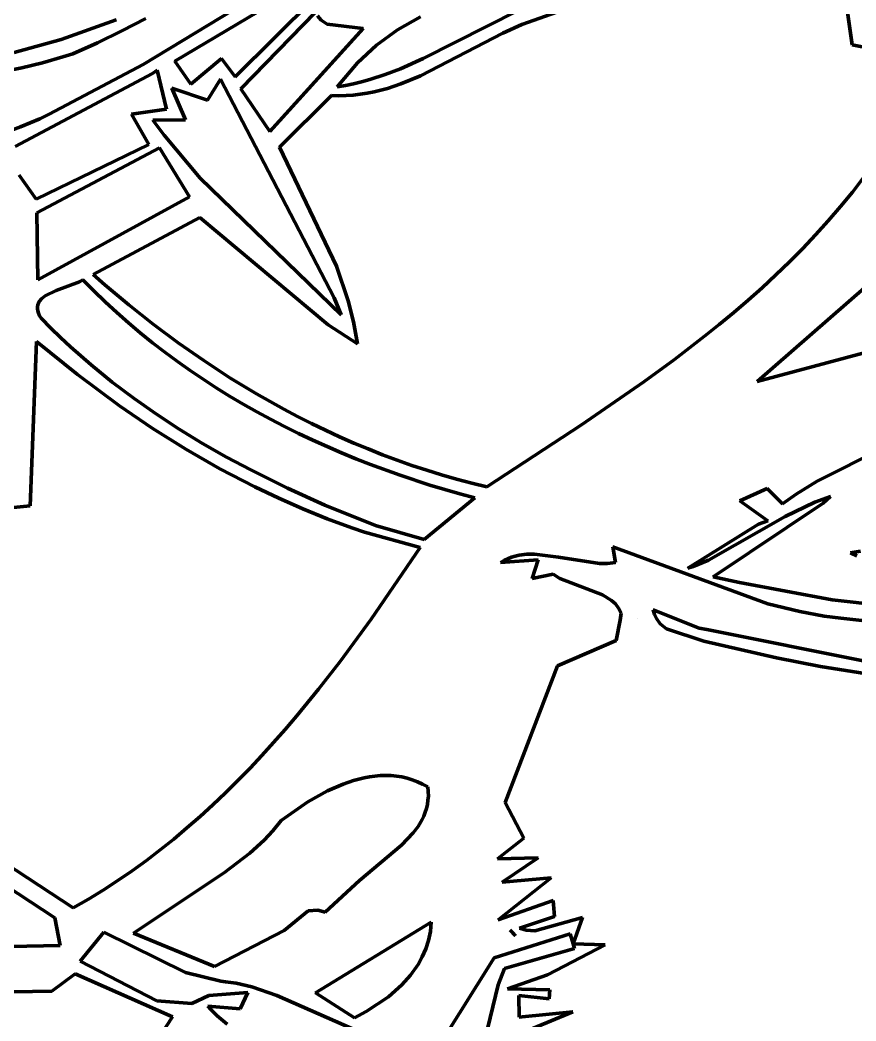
# Model space of a CAD drawing. Header units: millimetres. Extents: x 0 to 10.4, y 0 to 10.4.
# Drawn here: x 4.839 to 5.836, y 3.891 to 5.085 of the extents above; entities that cross this region are included whole.
import ezdxf

# ---------------------------------------------------------------- set-up
doc = ezdxf.new("R2010")
doc.units = ezdxf.units.MM
doc.layers.add('color#2b2b2bff', color=7, linetype='CONTINUOUS', lineweight=100)
doc.layers.add('color#fdfdfdff', color=7, linetype='CONTINUOUS', lineweight=100)

msp = doc.modelspace()

# ---------------------------------------------------------------- linework, layer by layer
at = {"layer": 'color#2b2b2bff'}
for p, q in [((5.8317, 5.0553), (5.8115, 5.1987)), ((5.6675, 5.1607), (5.4378, 5.0797)), ((4.9857, 5.0316), (5.13, 5.1192)), ((5.1601, 5.1169), (5.0235, 5.0359)), ((5.0957, 5.017), (5.1893, 5.1104)), ((5.1914, 5.0941), (5.1024, 5.0026)), ((5.1984, 5.0845), (5.1939, 5.0897)), ((5.3166, 5.0887), (5.2895, 5.0733)), ((5.3198, 5.0389), (5.434, 5.0968)), ((4.8878, 5.0617), (4.9535, 5.0849)), ((4.989, 5.0867), (4.9603, 5.0719)), ((5.2054, 5.08), (5.1984, 5.0845)), ((5.2483, 5.0746), (5.2054, 5.08)), ((5.4378, 5.0797), (5.4149, 5.0692)), ((4.9603, 5.0719), (4.9312, 5.0578)), ((5.137, 4.9518), (5.2483, 5.0746)), ((5.2895, 5.0733), (5.2644, 5.055)), ((5.4149, 5.0692), (5.3167, 5.0182)), ((4.832, 5.0462), (4.8878, 5.0617)), ((4.9312, 5.0578), (4.9019, 5.0446)), ((5.2644, 5.055), (5.2415, 5.0338)), ((5.8543, 5.051), (5.8317, 5.0553)), ((4.8898, 5.0408), (4.8656, 5.0339)), ((4.9019, 5.0446), (4.8898, 5.0408)), ((4.8412, 5.028), (4.8042, 5.0206)), ((4.8656, 5.0339), (4.8412, 5.028)), ((4.8738, 4.9726), (4.9857, 5.0316)), ((5.0235, 5.0359), (5.0427, 5.0082)), ((5.0427, 5.0082), (5.0794, 5.0389)), ((5.0794, 5.0389), (5.0957, 5.017)), ((5.2415, 5.0338), (5.2172, 5.0051)), ((5.293, 5.0268), (5.3198, 5.0389)), ((4.997, 5.0211), (4.833, 4.9339)), ((5.0024, 5.025), (4.997, 5.0211)), ((5.0135, 4.9785), (5.0024, 5.025)), ((5.2561, 5.0137), (5.2747, 5.0198)), ((5.2747, 5.0198), (5.293, 5.0268)), ((5.3167, 5.0182), (5.2933, 5.0086)), ((5.0781, 5.0144), (5.0627, 4.9894)), ((5.2137, 4.7534), (5.0781, 5.0144)), ((5.2172, 5.0051), (5.2272, 5.0067)), ((5.2272, 5.0067), (5.2369, 5.0087)), ((5.2369, 5.0087), (5.2465, 5.011)), ((5.2465, 5.011), (5.2561, 5.0137)), ((5.2933, 5.0086), (5.2774, 5.0033)), ((5.0627, 4.9894), (5.02, 5.0034)), ((5.02, 5.0034), (5.0364, 4.9657)), ((5.1024, 5.0026), (5.137, 4.9518)), ((5.2106, 4.9949), (5.1483, 4.933)), ((5.2193, 4.9946), (5.2106, 4.9949)), ((5.2279, 4.9947), (5.2193, 4.9946)), ((5.2364, 4.9953), (5.2279, 4.9947)), ((5.2448, 4.9962), (5.2364, 4.9953)), ((5.2531, 4.9975), (5.2448, 4.9962)), ((5.2613, 4.9991), (5.2531, 4.9975)), ((5.2774, 5.0033), (5.2613, 4.9991)), ((4.8624, 4.9671), (4.8738, 4.9726)), ((4.9719, 4.9725), (5.0135, 4.9785)), ((4.9925, 4.9363), (4.9719, 4.9725)), ((4.8277, 4.953), (4.8393, 4.9573)), ((4.8393, 4.9573), (4.8509, 4.962)), ((4.8509, 4.962), (4.8624, 4.9671)), ((5.0364, 4.9657), (4.9975, 4.9654)), ((4.9975, 4.9654), (5.011, 4.9475)), ((5.011, 4.9475), (5.0538, 4.8961)), ((4.8582, 4.8711), (4.9925, 4.9363)), ((5.0052, 4.9323), (4.859, 4.8549)), ((5.041, 4.8739), (5.0052, 4.9323)), ((5.1483, 4.933), (5.2164, 4.7912)), ((4.8378, 4.8996), (4.8582, 4.8711)), ((5.0538, 4.8961), (5.2219, 4.7332)), ((5.8322, 4.8796), (5.8459, 4.8975)), ((4.8599, 4.7747), (5.041, 4.8739)), ((5.818, 4.8622), (5.8322, 4.8796)), ((5.8034, 4.8451), (5.818, 4.8622)), ((4.859, 4.8549), (4.8599, 4.7747)), ((5.0535, 4.8491), (4.9261, 4.7814)), ((5.2067, 4.7211), (5.0535, 4.8491)), ((5.7883, 4.8285), (5.8034, 4.8451)), ((5.7729, 4.8122), (5.7883, 4.8285)), ((5.7571, 4.7963), (5.7729, 4.8122)), ((5.2164, 4.7912), (5.2304, 4.75)), ((5.7409, 4.7807), (5.7571, 4.7963)), ((4.9261, 4.7814), (4.94, 4.7691)), ((5.8698, 4.7858), (5.7186, 4.6538)), ((5.7244, 4.7655), (5.7409, 4.7807)), ((4.9099, 4.7726), (4.8819, 4.762)), ((4.9139, 4.775), (4.9099, 4.7726)), ((4.927, 4.7617), (4.9139, 4.775)), ((4.94, 4.7691), (4.9685, 4.7452)), ((5.7076, 4.7506), (5.7244, 4.7655)), ((4.8688, 4.7557), (4.8647, 4.7526)), ((4.8819, 4.762), (4.8688, 4.7557)), ((4.9405, 4.7487), (4.927, 4.7617)), ((5.2219, 4.7332), (5.2137, 4.7534)), ((4.8599, 4.745), (4.8596, 4.7428)), ((4.8596, 4.7428), (4.8596, 4.7404)), ((4.8607, 4.7471), (4.8599, 4.745)), ((4.8617, 4.749), (4.8607, 4.7471)), ((4.8647, 4.7526), (4.8617, 4.749)), ((4.9542, 4.736), (4.9405, 4.7487)), ((4.9685, 4.7452), (4.9977, 4.722)), ((5.2304, 4.75), (5.2368, 4.7246)), ((5.6906, 4.7359), (5.7076, 4.7506)), ((4.8596, 4.7404), (4.86, 4.7378)), ((4.86, 4.7378), (4.8609, 4.7351)), ((4.8609, 4.7351), (4.8622, 4.7321)), ((4.8622, 4.7321), (4.8641, 4.729)), ((4.8641, 4.729), (4.8755, 4.7174)), ((4.9682, 4.7237), (4.9542, 4.736)), ((5.6732, 4.7216), (5.6906, 4.7359)), ((4.8755, 4.7174), (4.8872, 4.706)), ((4.9824, 4.7117), (4.9682, 4.7237)), ((4.9977, 4.722), (5.0275, 4.6998)), ((5.2416, 4.6987), (5.2067, 4.7211)), ((5.2368, 4.7246), (5.2416, 4.6987)), ((5.6556, 4.7075), (5.6732, 4.7216)), ((4.8872, 4.706), (4.8991, 4.6949)), ((4.997, 4.6999), (4.9824, 4.7117)), ((5.6198, 4.68), (5.6556, 4.7075)), ((4.8585, 4.7014), (4.8508, 4.5053)), ((4.9073, 4.6618), (4.8585, 4.7014)), ((4.8991, 4.6949), (4.9113, 4.6841)), ((5.0117, 4.6885), (4.997, 4.6999)), ((5.0275, 4.6998), (5.058, 4.6785)), ((5.7186, 4.6538), (5.8879, 4.6988)), ((4.9113, 4.6841), (4.9236, 4.6734)), ((5.0267, 4.6775), (5.0117, 4.6885)), ((4.9236, 4.6734), (4.9489, 4.6529)), ((5.042, 4.6667), (5.0267, 4.6775)), ((5.058, 4.6785), (5.0892, 4.6581)), ((5.5833, 4.6533), (5.6198, 4.68)), ((4.9577, 4.6244), (4.9073, 4.6618)), ((5.0574, 4.6562), (5.042, 4.6667)), ((5.0892, 4.6581), (5.1211, 4.6388)), ((4.9489, 4.6529), (4.9749, 4.6333)), ((5.0731, 4.6461), (5.0574, 4.6562)), ((5.089, 4.6362), (5.0731, 4.6461)), ((5.5088, 4.602), (5.5833, 4.6533)), ((4.9749, 4.6333), (5.0016, 4.6146)), ((5.1051, 4.6267), (5.089, 4.6362)), ((5.1211, 4.6388), (5.1372, 4.6296)), ((4.9967, 4.5979), (4.9577, 4.6244)), ((5.1214, 4.6175), (5.1051, 4.6267)), ((5.1372, 4.6296), (5.1535, 4.6206)), ((5.0016, 4.6146), (5.0289, 4.5967)), ((5.1378, 4.6085), (5.1214, 4.6175)), ((5.1535, 4.6206), (5.1699, 4.612)), ((5.1699, 4.612), (5.1865, 4.6036)), ((5.0366, 4.5729), (4.9967, 4.5979)), ((5.1544, 4.5999), (5.1378, 4.6085)), ((5.1712, 4.5916), (5.1544, 4.5999)), ((5.1865, 4.6036), (5.2033, 4.5955)), ((5.396, 4.5279), (5.5088, 4.602)), ((5.0289, 4.5967), (5.0568, 4.5797)), ((5.1881, 4.5836), (5.1712, 4.5916)), ((5.2033, 4.5955), (5.2201, 4.5877)), ((5.2201, 4.5877), (5.2371, 4.5802)), ((5.9051, 4.5929), (5.7903, 4.5346)), ((5.0568, 4.5797), (5.0852, 4.5635)), ((5.2052, 4.5759), (5.1881, 4.5836)), ((5.2224, 4.5685), (5.2052, 4.5759)), ((5.2371, 4.5802), (5.2543, 4.5731)), ((5.0774, 4.5495), (5.0366, 4.5729)), ((5.0852, 4.5635), (5.1141, 4.5481)), ((5.2397, 4.5613), (5.2224, 4.5685)), ((5.2543, 4.5731), (5.2716, 4.5662)), ((5.2716, 4.5662), (5.289, 4.5597)), ((5.2571, 4.5545), (5.2397, 4.5613)), ((5.2923, 4.5417), (5.2571, 4.5545)), ((5.289, 4.5597), (5.3065, 4.5535)), ((5.3065, 4.5535), (5.3242, 4.5477)), ((5.1192, 4.5278), (5.0774, 4.5495)), ((5.1141, 4.5481), (5.1581, 4.5264)), ((5.3278, 4.5301), (5.2923, 4.5417)), ((5.3242, 4.5477), (5.342, 4.5422)), ((5.342, 4.5422), (5.3599, 4.5371)), ((5.1475, 4.5143), (5.1192, 4.5278)), ((5.1581, 4.5264), (5.2027, 4.5062)), ((5.3635, 4.5197), (5.3278, 4.5301)), ((5.3599, 4.5371), (5.3779, 4.5323)), ((5.3779, 4.5323), (5.396, 4.5279)), ((5.7303, 4.5259), (5.6977, 4.5112)), ((5.7487, 4.5078), (5.7303, 4.5259)), ((5.7903, 4.5346), (5.765, 4.5192)), ((5.1762, 4.5017), (5.1475, 4.5143)), ((5.321, 4.4653), (5.3815, 4.5149)), ((5.3815, 4.5149), (5.3635, 4.5197)), ((5.765, 4.5192), (5.7487, 4.5078)), ((5.7874, 4.5097), (5.8061, 4.5163)), ((5.8061, 4.5163), (5.7973, 4.5086)), ((4.8508, 4.5053), (4.8311, 4.5033)), ((5.2027, 4.5062), (5.263, 4.4818)), ((5.7973, 4.5086), (5.666, 4.4207)), ((5.6977, 4.5112), (5.7311, 4.4874)), ((5.752, 4.4925), (5.7874, 4.5097)), ((5.2054, 4.4899), (5.1762, 4.5017)), ((5.6604, 4.4405), (5.752, 4.4925)), ((5.2349, 4.479), (5.2054, 4.4899)), ((5.2498, 4.4739), (5.2349, 4.479)), ((5.263, 4.4818), (5.321, 4.4653)), ((5.7201, 4.4836), (5.6359, 4.4308)), ((5.7311, 4.4874), (5.7201, 4.4836)), ((5.3164, 4.4556), (5.2498, 4.4739)), ((5.2579, 4.3699), (5.3164, 4.4556)), ((5.7312, 4.3885), (5.5461, 4.4563)), ((5.5461, 4.4563), (5.5494, 4.4377)), ((5.4209, 4.4422), (5.4165, 4.4401)), ((5.4254, 4.4439), (5.4209, 4.4422)), ((5.4298, 4.4453), (5.4254, 4.4439)), ((5.4344, 4.4464), (5.4298, 4.4453)), ((5.4436, 4.4476), (5.4344, 4.4464)), ((5.4529, 4.4478), (5.4436, 4.4476)), ((5.4815, 4.4442), (5.4529, 4.4478)), ((5.5302, 4.4366), (5.4815, 4.4442)), ((5.83, 4.4492), (5.8417, 4.4512)), ((5.8376, 4.4455), (5.83, 4.4492)), ((5.4122, 4.4375), (5.4573, 4.4407)), ((5.4165, 4.4401), (5.4122, 4.4375)), ((5.4573, 4.4407), (5.4499, 4.4187)), ((5.5398, 4.4366), (5.5302, 4.4366)), ((5.5494, 4.4377), (5.5398, 4.4366)), ((5.6359, 4.4308), (5.6421, 4.433)), ((5.6421, 4.433), (5.6604, 4.4405)), ((5.4499, 4.4187), (5.4749, 4.4239)), ((5.4749, 4.4239), (5.4832, 4.4186)), ((5.4832, 4.4186), (5.5339, 4.3992)), ((5.666, 4.4207), (5.6974, 4.4137)), ((5.6974, 4.4137), (5.8079, 4.3931)), ((5.5339, 4.3992), (5.5447, 4.3925)), ((5.5447, 4.3925), (5.5493, 4.3882)), ((5.5493, 4.3882), (5.5532, 4.3832)), ((5.5532, 4.3832), (5.5563, 4.3774)), ((5.7694, 4.3791), (5.7312, 4.3885)), ((5.8079, 4.3931), (6.127, 4.3574)), ((5.5563, 4.3774), (5.5549, 4.3687)), ((5.596, 4.3757), (5.5945, 4.3814)), ((5.5945, 4.3814), (5.6492, 4.3593)), ((5.5982, 4.3708), (5.596, 4.3757)), ((5.6027, 4.3647), (5.5982, 4.3708)), ((5.7986, 4.3738), (5.7694, 4.3791)), ((5.8182, 4.3712), (5.7986, 4.3738)), ((6.0386, 4.347), (5.8182, 4.3712)), ((5.2208, 4.3195), (5.2579, 4.3699)), ((5.5549, 4.3687), (5.5502, 4.3445)), ((5.5752, 4.3705), (5.5752, 4.3705)), ((5.6105, 4.3586), (5.6027, 4.3647)), ((5.6549, 4.344), (5.6105, 4.3586)), ((5.6492, 4.3593), (5.6584, 4.3576)), ((5.6584, 4.3576), (5.8509, 4.319)), ((5.5502, 4.3445), (5.4801, 4.3146)), ((5.7415, 4.3238), (5.6549, 4.344)), ((5.794, 4.3136), (5.7415, 4.3238)), ((5.1952, 4.2866), (5.2208, 4.3195)), ((5.4801, 4.3146), (5.4176, 4.1514)), ((5.847, 4.3052), (5.794, 4.3136)), ((5.1688, 4.2544), (5.1952, 4.2866)), ((5.1553, 4.2385), (5.1688, 4.2544)), ((5.1415, 4.2229), (5.1553, 4.2385)), ((5.1275, 4.2075), (5.1415, 4.2229)), ((5.1133, 4.1924), (5.1275, 4.2075)), ((5.0988, 4.1775), (5.1133, 4.1924)), ((5.2496, 4.1808), (5.2369, 4.1776)), ((5.256, 4.182), (5.2496, 4.1808)), ((5.2624, 4.1829), (5.256, 4.182)), ((5.2688, 4.1834), (5.2624, 4.1829)), ((5.2752, 4.1836), (5.2688, 4.1834)), ((5.2816, 4.1834), (5.2752, 4.1836)), ((5.288, 4.1828), (5.2816, 4.1834)), ((5.2943, 4.1818), (5.288, 4.1828)), ((5.3007, 4.1804), (5.2943, 4.1818)), ((5.3069, 4.1785), (5.3007, 4.1804)), ((5.084, 4.1629), (5.0988, 4.1775)), ((5.2243, 4.1733), (5.2059, 4.1651)), ((5.2369, 4.1776), (5.2243, 4.1733)), ((5.3132, 4.1761), (5.3069, 4.1785)), ((5.3193, 4.1733), (5.3132, 4.1761)), ((5.3255, 4.17), (5.3193, 4.1733)), ((5.326, 4.1645), (5.3255, 4.17)), ((5.069, 4.1487), (5.084, 4.1629)), ((5.2059, 4.1651), (5.1824, 4.152)), ((5.3257, 4.154), (5.3261, 4.1591)), ((5.3261, 4.1591), (5.326, 4.1645)), ((5.0537, 4.1347), (5.069, 4.1487)), ((5.1824, 4.152), (5.1503, 4.1298)), ((5.3225, 4.1397), (5.324, 4.1443)), ((5.324, 4.1443), (5.325, 4.1491)), ((5.325, 4.1491), (5.3257, 4.154)), ((5.4176, 4.1514), (5.44, 4.1088)), ((5.0381, 4.121), (5.0537, 4.1347)), ((5.3187, 4.1309), (5.3208, 4.1352)), ((5.3208, 4.1352), (5.3225, 4.1397)), ((5.0222, 4.1077), (5.0381, 4.121)), ((5.1503, 4.1298), (5.1405, 4.1177)), ((5.308, 4.115), (5.3138, 4.1227)), ((5.3138, 4.1227), (5.3187, 4.1309)), ((4.7762, 4.1086), (4.9023, 4.0256)), ((5.1405, 4.1177), (5.1301, 4.1064)), ((5.2941, 4.1006), (5.308, 4.115)), ((5.44, 4.1088), (5.4085, 4.0842)), ((5.0061, 4.0948), (5.0222, 4.1077)), ((5.1301, 4.1064), (5.1132, 4.0909)), ((5.2441, 4.0582), (5.2941, 4.1006)), ((4.9896, 4.0822), (5.0061, 4.0948)), ((5.1132, 4.0909), (5.0829, 4.0677)), ((5.4085, 4.0842), (5.457, 4.0854)), ((5.457, 4.0854), (5.4141, 4.0565)), ((4.9728, 4.07), (4.9896, 4.0822)), ((4.8805, 4.0137), (4.7923, 4.0716)), ((4.9557, 4.0583), (4.9728, 4.07)), ((5.0829, 4.0677), (4.9741, 3.9955)), ((5.4725, 4.0615), (5.4096, 4.0112)), ((5.4141, 4.0565), (5.4725, 4.0615)), ((4.9382, 4.0469), (4.9557, 4.0583)), ((5.2029, 4.0206), (5.2441, 4.0582)), ((4.9204, 4.036), (4.9382, 4.0469)), ((4.9023, 4.0256), (4.9204, 4.036)), ((5.4096, 4.0112), (5.4751, 4.0346)), ((5.4751, 4.0346), (5.4766, 4.0153)), ((4.8867, 3.9807), (4.8805, 4.0137)), ((5.1542, 3.9988), (5.1828, 4.0221)), ((5.1828, 4.0221), (5.1943, 4.0229)), ((5.1943, 4.0229), (5.2029, 4.0206)), ((5.4766, 4.0153), (5.4348, 4.0016)), ((5.4533, 3.9981), (5.5101, 4.0141)), ((5.5101, 4.0141), (5.4989, 3.9826)), ((5.3296, 4.0085), (5.1915, 3.9243)), ((5.3285, 3.9975), (5.3296, 4.0085)), ((5.4348, 4.0016), (5.4428, 3.9991)), ((4.939, 3.9965), (4.9105, 3.962)), ((5.0363, 3.9485), (4.939, 3.9965)), ((4.9741, 3.9955), (5.0711, 3.9559)), ((5.0711, 3.9559), (5.1542, 3.9988)), ((5.3263, 3.9869), (5.3285, 3.9975)), ((5.4952, 3.9946), (5.4048, 3.9661)), ((5.4237, 3.999), (5.426, 3.9965)), ((5.43, 3.9924), (5.4237, 3.999)), ((5.426, 3.9965), (5.43, 3.9924)), ((5.4428, 3.9991), (5.4533, 3.9981)), ((5.4989, 3.9826), (5.4952, 3.9946)), ((4.7973, 3.9788), (4.8867, 3.9807)), ((5.3189, 3.9673), (5.323, 3.9769)), ((5.323, 3.9769), (5.3263, 3.9869)), ((5.4171, 3.9534), (5.5005, 3.9772)), ((5.537, 3.9814), (5.4683, 3.9459)), ((5.4989, 3.9826), (5.537, 3.9814)), ((5.5005, 3.9772), (5.4989, 3.9826)), ((5.3139, 3.9582), (5.3189, 3.9673)), ((5.4048, 3.9661), (5.3425, 3.8671)), ((4.9105, 3.962), (5.0022, 3.9149)), ((5.3049, 3.9454), (5.3139, 3.9582)), ((5.4093, 3.9339), (5.4171, 3.9534)), ((4.9045, 3.9469), (4.8768, 3.9264)), ((5.0207, 3.8956), (4.9045, 3.9469)), ((5.0785, 3.9383), (5.0363, 3.9485)), ((5.2944, 3.9337), (5.3049, 3.9454)), ((5.4683, 3.9459), (5.4205, 3.9292)), ((5.084, 3.9375), (5.0785, 3.9383)), ((5.0967, 3.9358), (5.084, 3.9375)), ((5.1154, 3.9316), (5.0967, 3.9358)), ((5.1454, 3.9213), (5.1154, 3.9316)), ((5.2786, 3.9196), (5.2944, 3.9337)), ((5.3935, 3.8683), (5.4093, 3.9339)), ((5.4205, 3.9292), (5.4709, 3.9279)), ((4.8768, 3.9264), (4.7595, 3.9239)), ((5.0438, 3.9114), (5.064, 3.9212)), ((5.064, 3.9212), (5.1108, 3.9246)), ((5.1108, 3.9246), (5.1014, 3.9054)), ((5.2449, 3.8775), (5.1454, 3.9213)), ((5.1915, 3.9243), (5.238, 3.8945)), ((5.252, 3.9019), (5.2786, 3.9196)), ((5.4702, 3.9171), (5.4342, 3.9211)), ((5.4342, 3.9211), (5.4345, 3.8954)), ((5.4709, 3.9279), (5.4702, 3.9171)), ((5.0022, 3.9149), (5.0438, 3.9114)), ((5.1014, 3.9054), (5.063, 3.9084)), ((5.063, 3.9084), (5.0665, 3.9043)), ((4.9615, 3.8063), (5.0207, 3.8956)), ((5.0665, 3.9043), (5.074, 3.8968)), ((5.074, 3.8968), (5.0861, 3.8869)), ((5.238, 3.8945), (5.252, 3.9019)), ((5.4987, 3.9017), (5.4094, 3.8648)), ((5.4345, 3.8954), (5.438, 3.8958)), ((5.438, 3.8958), (5.4987, 3.9017))]:
    msp.add_line(p, q, dxfattribs=at)
at = {"layer": 'color#fdfdfdff'}
for p, q in [((5.8115, 5.1987), (5.8317, 5.0553)), ((5.4378, 5.0797), (5.6675, 5.1607)), ((5.13, 5.1192), (4.9857, 5.0316)), ((5.0235, 5.0359), (5.1601, 5.1169)), ((5.1893, 5.1104), (5.0957, 5.017)), ((5.1024, 5.0026), (5.1914, 5.0941)), ((5.1939, 5.0897), (5.1984, 5.0845)), ((5.2895, 5.0733), (5.3166, 5.0887)), ((5.434, 5.0968), (5.3198, 5.0389)), ((4.9535, 5.0849), (4.8878, 5.0617)), ((4.9603, 5.0719), (4.989, 5.0867)), ((5.1984, 5.0845), (5.2054, 5.08)), ((5.2054, 5.08), (5.2483, 5.0746)), ((5.4149, 5.0692), (5.4378, 5.0797)), ((4.9312, 5.0578), (4.9603, 5.0719)), ((5.2483, 5.0746), (5.137, 4.9518)), ((5.2644, 5.055), (5.2895, 5.0733)), ((5.3167, 5.0182), (5.4149, 5.0692)), ((4.8878, 5.0617), (4.832, 5.0462)), ((4.9019, 5.0446), (4.9312, 5.0578)), ((5.2415, 5.0338), (5.2644, 5.055)), ((5.8317, 5.0553), (5.8543, 5.051)), ((4.8656, 5.0339), (4.8898, 5.0408)), ((4.8898, 5.0408), (4.9019, 5.0446)), ((4.8042, 5.0206), (4.8412, 5.028)), ((4.8412, 5.028), (4.8656, 5.0339)), ((4.9857, 5.0316), (4.8738, 4.9726)), ((5.0427, 5.0082), (5.0235, 5.0359)), ((5.0794, 5.0389), (5.0427, 5.0082)), ((5.0957, 5.017), (5.0794, 5.0389)), ((5.2172, 5.0051), (5.2415, 5.0338)), ((5.3198, 5.0389), (5.293, 5.0268)), ((4.833, 4.9339), (4.997, 5.0211)), ((4.997, 5.0211), (5.0024, 5.025)), ((5.0024, 5.025), (5.0135, 4.9785)), ((5.2747, 5.0198), (5.2561, 5.0137)), ((5.293, 5.0268), (5.2747, 5.0198)), ((5.2933, 5.0086), (5.3167, 5.0182)), ((5.0627, 4.9894), (5.0781, 5.0144)), ((5.0781, 5.0144), (5.2137, 4.7534)), ((5.2272, 5.0067), (5.2172, 5.0051)), ((5.2369, 5.0087), (5.2272, 5.0067)), ((5.2465, 5.011), (5.2369, 5.0087)), ((5.2561, 5.0137), (5.2465, 5.011)), ((5.2774, 5.0033), (5.2933, 5.0086)), ((5.0364, 4.9657), (5.02, 5.0034)), ((5.02, 5.0034), (5.0627, 4.9894)), ((5.137, 4.9518), (5.1024, 5.0026)), ((5.1483, 4.933), (5.2106, 4.9949)), ((5.2106, 4.9949), (5.2193, 4.9946)), ((5.2193, 4.9946), (5.2279, 4.9947)), ((5.2279, 4.9947), (5.2364, 4.9953)), ((5.2364, 4.9953), (5.2448, 4.9962)), ((5.2448, 4.9962), (5.2531, 4.9975)), ((5.2531, 4.9975), (5.2613, 4.9991)), ((5.2613, 4.9991), (5.2774, 5.0033)), ((4.8738, 4.9726), (4.8624, 4.9671)), ((5.0135, 4.9785), (4.9719, 4.9725)), ((4.9719, 4.9725), (4.9925, 4.9363)), ((4.8393, 4.9573), (4.8277, 4.953)), ((4.8509, 4.962), (4.8393, 4.9573)), ((4.8624, 4.9671), (4.8509, 4.962)), ((4.9975, 4.9654), (5.0364, 4.9657)), ((5.011, 4.9475), (4.9975, 4.9654)), ((5.0538, 4.8961), (5.011, 4.9475)), ((4.9925, 4.9363), (4.8582, 4.8711)), ((4.859, 4.8549), (5.0052, 4.9323)), ((5.0052, 4.9323), (5.041, 4.8739)), ((5.2164, 4.7912), (5.1483, 4.933)), ((4.8582, 4.8711), (4.8378, 4.8996)), ((5.2219, 4.7332), (5.0538, 4.8961)), ((5.8459, 4.8975), (5.8322, 4.8796)), ((5.041, 4.8739), (4.8599, 4.7747)), ((5.8322, 4.8796), (5.818, 4.8622)), ((5.818, 4.8622), (5.8034, 4.8451)), ((4.8599, 4.7747), (4.859, 4.8549)), ((4.9261, 4.7814), (5.0535, 4.8491)), ((5.0535, 4.8491), (5.2067, 4.7211)), ((5.8034, 4.8451), (5.7883, 4.8285)), ((5.7883, 4.8285), (5.7729, 4.8122)), ((5.7729, 4.8122), (5.7571, 4.7963)), ((5.2304, 4.75), (5.2164, 4.7912)), ((5.7571, 4.7963), (5.7409, 4.7807)), ((4.94, 4.7691), (4.9261, 4.7814)), ((5.7186, 4.6538), (5.8698, 4.7858)), ((5.7409, 4.7807), (5.7244, 4.7655)), ((4.8819, 4.762), (4.9099, 4.7726)), ((4.9099, 4.7726), (4.9139, 4.775)), ((4.9139, 4.775), (4.927, 4.7617)), ((4.9685, 4.7452), (4.94, 4.7691)), ((5.7244, 4.7655), (5.7076, 4.7506)), ((4.8647, 4.7526), (4.8688, 4.7557)), ((4.8688, 4.7557), (4.8819, 4.762)), ((4.927, 4.7617), (4.9405, 4.7487)), ((5.2137, 4.7534), (5.2219, 4.7332)), ((4.8596, 4.7428), (4.8599, 4.745)), ((4.8596, 4.7404), (4.8596, 4.7428)), ((4.8599, 4.745), (4.8607, 4.7471)), ((4.8607, 4.7471), (4.8617, 4.749)), ((4.8617, 4.749), (4.8647, 4.7526)), ((4.9405, 4.7487), (4.9542, 4.736)), ((4.9977, 4.722), (4.9685, 4.7452)), ((5.2368, 4.7246), (5.2304, 4.75)), ((5.7076, 4.7506), (5.6906, 4.7359)), ((4.86, 4.7378), (4.8596, 4.7404)), ((4.8609, 4.7351), (4.86, 4.7378)), ((4.8622, 4.7321), (4.8609, 4.7351)), ((4.8641, 4.729), (4.8622, 4.7321)), ((4.8755, 4.7174), (4.8641, 4.729)), ((4.9542, 4.736), (4.9682, 4.7237)), ((5.6906, 4.7359), (5.6732, 4.7216)), ((4.8872, 4.706), (4.8755, 4.7174)), ((4.9682, 4.7237), (4.9824, 4.7117)), ((5.0275, 4.6998), (4.9977, 4.722)), ((5.2067, 4.7211), (5.2416, 4.6987)), ((5.2416, 4.6987), (5.2368, 4.7246)), ((5.6732, 4.7216), (5.6556, 4.7075)), ((4.8991, 4.6949), (4.8872, 4.706)), ((4.9824, 4.7117), (4.997, 4.6999)), ((5.6556, 4.7075), (5.6198, 4.68)), ((4.8508, 4.5053), (4.8585, 4.7014)), ((4.8585, 4.7014), (4.9073, 4.6618)), ((4.9113, 4.6841), (4.8991, 4.6949)), ((4.997, 4.6999), (5.0117, 4.6885)), ((5.058, 4.6785), (5.0275, 4.6998)), ((5.8879, 4.6988), (5.7186, 4.6538)), ((4.9236, 4.6734), (4.9113, 4.6841)), ((5.0117, 4.6885), (5.0267, 4.6775)), ((4.9489, 4.6529), (4.9236, 4.6734)), ((5.0267, 4.6775), (5.042, 4.6667)), ((5.0892, 4.6581), (5.058, 4.6785)), ((5.6198, 4.68), (5.5833, 4.6533)), ((4.9073, 4.6618), (4.9577, 4.6244)), ((5.042, 4.6667), (5.0574, 4.6562)), ((5.1211, 4.6388), (5.0892, 4.6581)), ((4.9749, 4.6333), (4.9489, 4.6529)), ((5.0574, 4.6562), (5.0731, 4.6461)), ((5.0731, 4.6461), (5.089, 4.6362)), ((5.5833, 4.6533), (5.5088, 4.602)), ((5.0016, 4.6146), (4.9749, 4.6333)), ((5.089, 4.6362), (5.1051, 4.6267)), ((5.1372, 4.6296), (5.1211, 4.6388)), ((4.9577, 4.6244), (4.9967, 4.5979)), ((5.1051, 4.6267), (5.1214, 4.6175)), ((5.1535, 4.6206), (5.1372, 4.6296)), ((5.0289, 4.5967), (5.0016, 4.6146)), ((5.1214, 4.6175), (5.1378, 4.6085)), ((5.1699, 4.612), (5.1535, 4.6206)), ((5.1865, 4.6036), (5.1699, 4.612)), ((4.9967, 4.5979), (5.0366, 4.5729)), ((5.1378, 4.6085), (5.1544, 4.5999)), ((5.1544, 4.5999), (5.1712, 4.5916)), ((5.2033, 4.5955), (5.1865, 4.6036)), ((5.5088, 4.602), (5.396, 4.5279)), ((5.0568, 4.5797), (5.0289, 4.5967)), ((5.1712, 4.5916), (5.1881, 4.5836)), ((5.2201, 4.5877), (5.2033, 4.5955)), ((5.2371, 4.5802), (5.2201, 4.5877)), ((5.7903, 4.5346), (5.9051, 4.5929)), ((5.0852, 4.5635), (5.0568, 4.5797)), ((5.1881, 4.5836), (5.2052, 4.5759)), ((5.2052, 4.5759), (5.2224, 4.5685)), ((5.2543, 4.5731), (5.2371, 4.5802)), ((5.0366, 4.5729), (5.0774, 4.5495)), ((5.1141, 4.5481), (5.0852, 4.5635)), ((5.2224, 4.5685), (5.2397, 4.5613)), ((5.2716, 4.5662), (5.2543, 4.5731)), ((5.289, 4.5597), (5.2716, 4.5662)), ((5.2397, 4.5613), (5.2571, 4.5545)), ((5.2571, 4.5545), (5.2923, 4.5417)), ((5.3065, 4.5535), (5.289, 4.5597)), ((5.3242, 4.5477), (5.3065, 4.5535)), ((5.0774, 4.5495), (5.1192, 4.5278)), ((5.1581, 4.5264), (5.1141, 4.5481)), ((5.2923, 4.5417), (5.3278, 4.5301)), ((5.342, 4.5422), (5.3242, 4.5477)), ((5.3599, 4.5371), (5.342, 4.5422)), ((5.1192, 4.5278), (5.1475, 4.5143)), ((5.2027, 4.5062), (5.1581, 4.5264)), ((5.3278, 4.5301), (5.3635, 4.5197)), ((5.3779, 4.5323), (5.3599, 4.5371)), ((5.396, 4.5279), (5.3779, 4.5323)), ((5.6977, 4.5112), (5.7303, 4.5259)), ((5.7303, 4.5259), (5.7487, 4.5078)), ((5.765, 4.5192), (5.7903, 4.5346)), ((5.1475, 4.5143), (5.1762, 4.5017)), ((5.3815, 4.5149), (5.321, 4.4653)), ((5.3635, 4.5197), (5.3815, 4.5149)), ((5.7487, 4.5078), (5.765, 4.5192)), ((5.8061, 4.5163), (5.7874, 4.5097)), ((5.7973, 4.5086), (5.8061, 4.5163)), ((4.8311, 4.5033), (4.8508, 4.5053)), ((5.263, 4.4818), (5.2027, 4.5062)), ((5.666, 4.4207), (5.7973, 4.5086)), ((5.7311, 4.4874), (5.6977, 4.5112)), ((5.7874, 4.5097), (5.752, 4.4925)), ((5.1762, 4.5017), (5.2054, 4.4899)), ((5.752, 4.4925), (5.6604, 4.4405)), ((5.2054, 4.4899), (5.2349, 4.479)), ((5.2349, 4.479), (5.2498, 4.4739)), ((5.321, 4.4653), (5.263, 4.4818)), ((5.6359, 4.4308), (5.7201, 4.4836)), ((5.7201, 4.4836), (5.7311, 4.4874)), ((5.2498, 4.4739), (5.3164, 4.4556)), ((5.3164, 4.4556), (5.2579, 4.3699)), ((5.5494, 4.4377), (5.5461, 4.4563)), ((5.5461, 4.4563), (5.7312, 4.3885)), ((5.4165, 4.4401), (5.4209, 4.4422)), ((5.4209, 4.4422), (5.4254, 4.4439)), ((5.4254, 4.4439), (5.4298, 4.4453)), ((5.4298, 4.4453), (5.4344, 4.4464)), ((5.4344, 4.4464), (5.4436, 4.4476)), ((5.4436, 4.4476), (5.4529, 4.4478)), ((5.4529, 4.4478), (5.4815, 4.4442)), ((5.4815, 4.4442), (5.5302, 4.4366)), ((5.8417, 4.4512), (5.83, 4.4492)), ((5.83, 4.4492), (5.8376, 4.4455)), ((5.4573, 4.4407), (5.4122, 4.4375)), ((5.4122, 4.4375), (5.4165, 4.4401)), ((5.4499, 4.4187), (5.4573, 4.4407)), ((5.5302, 4.4366), (5.5398, 4.4366)), ((5.5398, 4.4366), (5.5494, 4.4377)), ((5.6421, 4.433), (5.6359, 4.4308)), ((5.6604, 4.4405), (5.6421, 4.433)), ((5.4749, 4.4239), (5.4499, 4.4187)), ((5.4832, 4.4186), (5.4749, 4.4239)), ((5.5339, 4.3992), (5.4832, 4.4186)), ((5.6974, 4.4137), (5.666, 4.4207)), ((5.8079, 4.3931), (5.6974, 4.4137)), ((5.5447, 4.3925), (5.5339, 4.3992)), ((5.5493, 4.3882), (5.5447, 4.3925)), ((5.5532, 4.3832), (5.5493, 4.3882)), ((5.5563, 4.3774), (5.5532, 4.3832)), ((5.7312, 4.3885), (5.7694, 4.3791)), ((6.127, 4.3574), (5.8079, 4.3931)), ((5.5549, 4.3687), (5.5563, 4.3774)), ((5.6492, 4.3593), (5.5945, 4.3814)), ((5.5945, 4.3814), (5.596, 4.3757)), ((5.596, 4.3757), (5.5982, 4.3708)), ((5.5982, 4.3708), (5.6027, 4.3647)), ((5.7694, 4.3791), (5.7986, 4.3738)), ((5.7986, 4.3738), (5.8182, 4.3712)), ((5.8182, 4.3712), (6.0386, 4.347)), ((5.2579, 4.3699), (5.2208, 4.3195)), ((5.5502, 4.3445), (5.5549, 4.3687)), ((5.5752, 4.3705), (5.5752, 4.3705)), ((5.6027, 4.3647), (5.6105, 4.3586)), ((5.6105, 4.3586), (5.6549, 4.344)), ((5.6584, 4.3576), (5.6492, 4.3593)), ((5.8509, 4.319), (5.6584, 4.3576)), ((5.4801, 4.3146), (5.5502, 4.3445)), ((5.6549, 4.344), (5.7415, 4.3238)), ((5.7415, 4.3238), (5.794, 4.3136)), ((5.2208, 4.3195), (5.1952, 4.2866)), ((5.4176, 4.1514), (5.4801, 4.3146)), ((5.794, 4.3136), (5.847, 4.3052)), ((5.1952, 4.2866), (5.1688, 4.2544)), ((5.1688, 4.2544), (5.1553, 4.2385)), ((5.1553, 4.2385), (5.1415, 4.2229)), ((5.1415, 4.2229), (5.1275, 4.2075)), ((5.1275, 4.2075), (5.1133, 4.1924)), ((5.1133, 4.1924), (5.0988, 4.1775)), ((5.2369, 4.1776), (5.2496, 4.1808)), ((5.2496, 4.1808), (5.256, 4.182)), ((5.256, 4.182), (5.2624, 4.1829)), ((5.2624, 4.1829), (5.2688, 4.1834)), ((5.2688, 4.1834), (5.2752, 4.1836)), ((5.2752, 4.1836), (5.2816, 4.1834)), ((5.2816, 4.1834), (5.288, 4.1828)), ((5.288, 4.1828), (5.2943, 4.1818)), ((5.2943, 4.1818), (5.3007, 4.1804)), ((5.3007, 4.1804), (5.3069, 4.1785)), ((5.0988, 4.1775), (5.084, 4.1629)), ((5.2059, 4.1651), (5.2243, 4.1733)), ((5.2243, 4.1733), (5.2369, 4.1776)), ((5.3069, 4.1785), (5.3132, 4.1761)), ((5.3132, 4.1761), (5.3193, 4.1733)), ((5.3193, 4.1733), (5.3255, 4.17)), ((5.3255, 4.17), (5.326, 4.1645)), ((5.084, 4.1629), (5.069, 4.1487)), ((5.1824, 4.152), (5.2059, 4.1651)), ((5.3261, 4.1591), (5.3257, 4.154)), ((5.326, 4.1645), (5.3261, 4.1591)), ((5.069, 4.1487), (5.0537, 4.1347)), ((5.1503, 4.1298), (5.1824, 4.152)), ((5.324, 4.1443), (5.3225, 4.1397)), ((5.325, 4.1491), (5.324, 4.1443)), ((5.3257, 4.154), (5.325, 4.1491)), ((5.44, 4.1088), (5.4176, 4.1514)), ((5.0537, 4.1347), (5.0381, 4.121)), ((5.3208, 4.1352), (5.3187, 4.1309)), ((5.3225, 4.1397), (5.3208, 4.1352)), ((5.0381, 4.121), (5.0222, 4.1077)), ((5.1405, 4.1177), (5.1503, 4.1298)), ((5.3138, 4.1227), (5.308, 4.115)), ((5.3187, 4.1309), (5.3138, 4.1227)), ((4.9023, 4.0256), (4.7762, 4.1086)), ((5.1301, 4.1064), (5.1405, 4.1177)), ((5.308, 4.115), (5.2941, 4.1006)), ((5.4085, 4.0842), (5.44, 4.1088)), ((5.0222, 4.1077), (5.0061, 4.0948)), ((5.1132, 4.0909), (5.1301, 4.1064)), ((5.2941, 4.1006), (5.2441, 4.0582)), ((5.0061, 4.0948), (4.9896, 4.0822)), ((5.0829, 4.0677), (5.1132, 4.0909)), ((5.457, 4.0854), (5.4085, 4.0842)), ((5.4141, 4.0565), (5.457, 4.0854)), ((4.9896, 4.0822), (4.9728, 4.07)), ((4.7923, 4.0716), (4.8805, 4.0137)), ((4.9728, 4.07), (4.9557, 4.0583)), ((4.9741, 3.9955), (5.0829, 4.0677)), ((5.4096, 4.0112), (5.4725, 4.0615)), ((5.4725, 4.0615), (5.4141, 4.0565)), ((4.9557, 4.0583), (4.9382, 4.0469)), ((5.2441, 4.0582), (5.2029, 4.0206)), ((4.9382, 4.0469), (4.9204, 4.036)), ((4.9204, 4.036), (4.9023, 4.0256)), ((5.4751, 4.0346), (5.4096, 4.0112)), ((5.4766, 4.0153), (5.4751, 4.0346)), ((4.8805, 4.0137), (4.8867, 3.9807)), ((5.1828, 4.0221), (5.1542, 3.9988)), ((5.1943, 4.0229), (5.1828, 4.0221)), ((5.2029, 4.0206), (5.1943, 4.0229)), ((5.4348, 4.0016), (5.4766, 4.0153)), ((5.5101, 4.0141), (5.4533, 3.9981)), ((5.4989, 3.9826), (5.5101, 4.0141)), ((5.1915, 3.9243), (5.3296, 4.0085)), ((5.3296, 4.0085), (5.3285, 3.9975)), ((5.4428, 3.9991), (5.4348, 4.0016)), ((4.9105, 3.962), (4.939, 3.9965)), ((4.939, 3.9965), (5.0363, 3.9485)), ((5.0711, 3.9559), (4.9741, 3.9955)), ((5.1542, 3.9988), (5.0711, 3.9559)), ((5.3285, 3.9975), (5.3263, 3.9869)), ((5.4048, 3.9661), (5.4952, 3.9946)), ((5.4237, 3.999), (5.43, 3.9924)), ((5.426, 3.9965), (5.4237, 3.999)), ((5.43, 3.9924), (5.426, 3.9965)), ((5.4533, 3.9981), (5.4428, 3.9991)), ((5.4952, 3.9946), (5.4989, 3.9826)), ((4.8867, 3.9807), (4.7973, 3.9788)), ((5.323, 3.9769), (5.3189, 3.9673)), ((5.3263, 3.9869), (5.323, 3.9769)), ((5.5005, 3.9772), (5.4171, 3.9534)), ((5.4683, 3.9459), (5.537, 3.9814)), ((5.537, 3.9814), (5.4989, 3.9826)), ((5.4989, 3.9826), (5.5005, 3.9772)), ((5.3189, 3.9673), (5.3139, 3.9582)), ((5.3425, 3.8671), (5.4048, 3.9661)), ((5.0022, 3.9149), (4.9105, 3.962)), ((5.3139, 3.9582), (5.3049, 3.9454)), ((5.4171, 3.9534), (5.4093, 3.9339)), ((4.8768, 3.9264), (4.9045, 3.9469)), ((4.9045, 3.9469), (5.0207, 3.8956)), ((5.0363, 3.9485), (5.0785, 3.9383)), ((5.3049, 3.9454), (5.2944, 3.9337)), ((5.4205, 3.9292), (5.4683, 3.9459)), ((5.0785, 3.9383), (5.084, 3.9375)), ((5.084, 3.9375), (5.0967, 3.9358)), ((5.0967, 3.9358), (5.1154, 3.9316)), ((5.1154, 3.9316), (5.1454, 3.9213)), ((5.2944, 3.9337), (5.2786, 3.9196)), ((5.4093, 3.9339), (5.3935, 3.8683)), ((5.4709, 3.9279), (5.4205, 3.9292)), ((4.7595, 3.9239), (4.8768, 3.9264)), ((5.064, 3.9212), (5.0438, 3.9114)), ((5.1108, 3.9246), (5.064, 3.9212)), ((5.1014, 3.9054), (5.1108, 3.9246)), ((5.1454, 3.9213), (5.2449, 3.8775)), ((5.238, 3.8945), (5.1915, 3.9243)), ((5.2786, 3.9196), (5.252, 3.9019)), ((5.4345, 3.8954), (5.4342, 3.9211)), ((5.4342, 3.9211), (5.4702, 3.9171)), ((5.4702, 3.9171), (5.4709, 3.9279)), ((5.0438, 3.9114), (5.0022, 3.9149)), ((5.0665, 3.9043), (5.063, 3.9084)), ((5.063, 3.9084), (5.1014, 3.9054)), ((5.0207, 3.8956), (4.9615, 3.8063)), ((5.074, 3.8968), (5.0665, 3.9043)), ((5.0861, 3.8869), (5.074, 3.8968)), ((5.252, 3.9019), (5.238, 3.8945)), ((5.4094, 3.8648), (5.4987, 3.9017)), ((5.438, 3.8958), (5.4345, 3.8954)), ((5.4987, 3.9017), (5.438, 3.8958))]:
    msp.add_line(p, q, dxfattribs=at)

doc.saveas('drawing.dxf')
